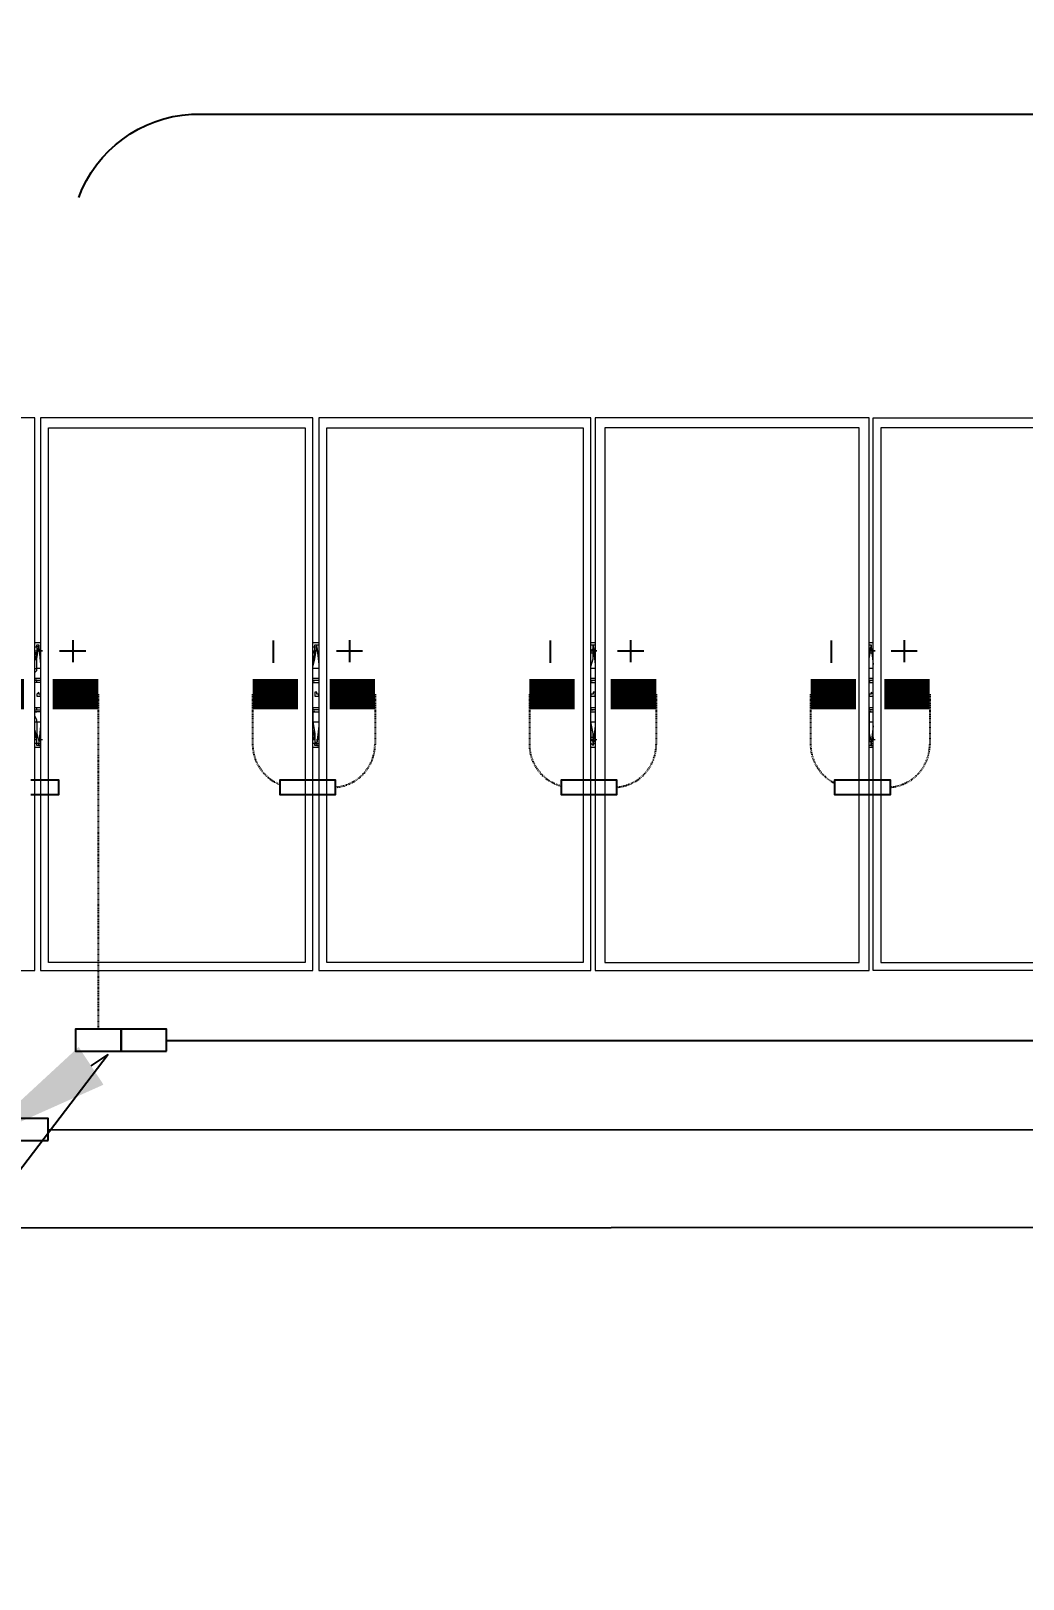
# Model space of a CAD drawing. Header units: feet. Extents: x -9903 to 12307, y -41 to 4121.
# Drawn here: x 9721.1 to 9883.8, y 1240.5 to 1494.2 of the extents above; entities that cross this region are included whole.
import ezdxf
from ezdxf import colors
from ezdxf.entities.mleader import LeaderData, LeaderLine
from ezdxf.lldxf.tags import DXFTag
from ezdxf.math import Vec2, Vec3

# ---------------------------------------------------------------- set-up
doc = ezdxf.new("R2010")
doc.units = ezdxf.units.FT
doc.header["$MEASUREMENT"] = 0
doc.linetypes.add('HIDDEN', pattern=[0.375, 0.25, -0.125])
for name, color, linetype in [('E-HARN-COMP', 8, 'Continuous'), ('E-TRNK-CABL-NEG', 6, 'HIDDEN'), ('E-TRUNK-CABLE-POS', 6, 'HIDDEN'), ('G-ANNO-TEXT', 1, 'Continuous'), ('Polarity-Text', 7, 'Continuous'), ('PV-DC-CABL-UG+', 5, 'DC+'), ('PV-DC-CABL-UG-', 10, 'DC-')]:
    doc.layers.add(name, color=color, linetype=linetype)
doc.styles.add('NEI-A', font='arial.ttf')
tags = doc.linetypes.add('DC+', pattern='A,0.176989,-0.049113,["DC+",NEI-A,S=0.1,R=0,X=0,Y=-0.05],-0.049113,-0.250887,0.176989', length=0.703091).pattern_tags.tags
tags[6] = DXFTag(74, 10)
tags = doc.linetypes.add('DC-', pattern='A,0.176989,-0.049113,["DC-",NEI-A,S=0.1,R=0,X=0,Y=-0.05],-0.049113,-0.250887,0.176989', length=0.703091).pattern_tags.tags
tags[6] = DXFTag(74, 10)

# ---------------------------------------------------------------- blocks, each defined once
blk = doc.blocks.new('A$Cc93f9aa1')
at = {"lineweight": 5}
for points in [[(6.4847, 0.4666), (6.2547, 0.4666), (6.2547, 0), (6.4847, 0)], [(6.7197, 0.4666), (6.4897, 0.4666), (6.4897, 0), (6.7197, 0)], [(6.4964, 0.4583), (6.7131, 0.4583), (6.7131, 0.0067), (6.4964, 0.0067)], [(6.7247, 0), (6.9547, 0), (6.9547, 0.4666), (6.7247, 0.4666)], [(6.7314, 0.4583), (6.9481, 0.4583), (6.9481, 0.0067), (6.7314, 0.0067)], [(6.9581, 0), (7.1897, 0), (7.1897, 0.4666), (6.9581, 0.4666)], [(7.1814, 0.0067), (7.1814, 0.4583), (6.9664, 0.4583), (6.9664, 0.0067)], [(7.423, 0.4666), (7.423, 0), (7.193, 0), (7.193, 0.4666)], [(7.4164, 0.4583), (7.1997, 0.4583), (7.1997, 0.0067), (7.4164, 0.0067)], [(6.4881, 0.235), (6.4864, 0.2333), (6.4864, 0.2317), (6.4897, 0.2317), (6.4897, 0.2333), (6.4881, 0.2333)], [(6.7231, 0.235), (6.7214, 0.235), (6.7214, 0.2317), (6.7247, 0.2317), (6.7247, 0.2333), (6.7231, 0.2333)], [(6.9564, 0.235), (6.9564, 0.2333), (6.9547, 0.2333), (6.9547, 0.2317), (6.9564, 0.2317), (6.9581, 0.2317), (6.9581, 0.2333), (6.9581, 0.235)], [(7.1914, 0.235), (7.1914, 0.2333), (7.1897, 0.2333), (7.1897, 0.2317), (7.1914, 0.2317), (7.193, 0.2317), (7.193, 0.2333)]]:
    blk.add_lwpolyline(points, close=True, dxfattribs=at)
for points in [[(6.4897, 0.2767), (6.4847, 0.2767)], [(6.4881, 0.2733), (6.4881, 0.275), (6.4881, 0.2733)], [(6.7247, 0.2767), (6.7197, 0.2767)], [(6.7197, 0.2683), (6.7214, 0.27), (6.7214, 0.2733), (6.7231, 0.2733), (6.7231, 0.275), (6.7247, 0.275)], [(6.7231, 0.27), (6.7231, 0.2733), (6.7231, 0.275)], [(6.9581, 0.2767), (6.9547, 0.2767)], [(6.9564, 0.255), (6.9547, 0.255), (6.9547, 0.2567), (6.9564, 0.2633), (6.9564, 0.2733), (6.9564, 0.275), (6.9564, 0.2733), (6.9564, 0.2717), (6.9547, 0.27), (6.9547, 0.2683)], [(6.9564, 0.275), (6.9581, 0.275)], [(7.193, 0.2767), (7.1897, 0.2767)], [(7.1914, 0.27), (7.1914, 0.2733), (7.1914, 0.275), (7.1914, 0.2733), (7.1897, 0.2717), (7.1897, 0.2683)], [(6.4847, 0.255), (6.4864, 0.255), (6.4864, 0.2633), (6.4881, 0.2733)], [(6.4881, 0.27), (6.4881, 0.2733), (6.4864, 0.2733), (6.4864, 0.27), (6.4864, 0.2683)], [(6.7214, 0.255), (6.7197, 0.255), (6.7197, 0.2567), (6.7214, 0.2633), (6.7231, 0.2733)], [(6.9581, 0.27), (6.9581, 0.2733)], [(7.1914, 0.255), (7.1897, 0.255), (7.1897, 0.2633), (7.1914, 0.2733)], [(6.4897, 0.2467), (6.4864, 0.2467), (6.4847, 0.2467), (6.4847, 0.2517), (6.4864, 0.2533), (6.4864, 0.255)], [(6.7214, 0.2467), (6.7197, 0.2467), (6.7197, 0.255)], [(6.9564, 0.2467), (6.9547, 0.2467), (6.9547, 0.255)], [(7.1914, 0.2467), (7.1897, 0.2467), (7.1897, 0.255)], [(6.4847, 0.2467), (6.4864, 0.2467)], [(6.4897, 0.245), (6.4864, 0.245), (6.4847, 0.245)], [(6.4897, 0.2433), (6.4864, 0.2433), (6.4847, 0.2433)], [(6.4864, 0.2433), (6.4864, 0.245)], [(6.7247, 0.2467), (6.7197, 0.2467)], [(6.7247, 0.245), (6.7197, 0.245), (6.7214, 0.245)], [(6.7197, 0.245), (6.7197, 0.2433), (6.7247, 0.2433)], [(6.9581, 0.2467), (6.9547, 0.2467)], [(6.9581, 0.245), (6.9547, 0.245), (6.9564, 0.245)], [(6.9547, 0.245), (6.9547, 0.2433), (6.9581, 0.2433)], [(7.193, 0.2467), (7.1897, 0.2467)], [(7.193, 0.245), (7.1897, 0.245), (7.1914, 0.245)], [(7.1897, 0.245), (7.1897, 0.2433), (7.193, 0.2433)], [(6.4897, 0.2217), (6.4864, 0.2217), (6.4847, 0.2217)], [(6.4847, 0.22), (6.4864, 0.22), (6.4897, 0.22)], [(6.4864, 0.21), (6.4864, 0.2117), (6.4847, 0.215), (6.4847, 0.2183), (6.4864, 0.2183), (6.4847, 0.2183)], [(6.4847, 0.21), (6.4864, 0.21), (6.4864, 0.2), (6.4881, 0.1933), (6.4881, 0.1917), (6.4897, 0.1917)], [(6.4864, 0.22), (6.4864, 0.2217)], [(6.4897, 0.2183), (6.4864, 0.2183)], [(6.7247, 0.2217), (6.7197, 0.2217), (6.7197, 0.22)], [(6.7247, 0.22), (6.7197, 0.22), (6.7214, 0.22)], [(6.7214, 0.2183), (6.7197, 0.2183), (6.7197, 0.21), (6.7214, 0.2), (6.7214, 0.1933), (6.7231, 0.1917), (6.7247, 0.1917)], [(6.7197, 0.2183), (6.7247, 0.2183)], [(6.9581, 0.2217), (6.9547, 0.2217), (6.9547, 0.22)], [(6.9581, 0.22), (6.9547, 0.22), (6.9564, 0.22)], [(6.9547, 0.1967), (6.9547, 0.195), (6.9564, 0.1933), (6.9564, 0.19), (6.9564, 0.1917), (6.9564, 0.2), (6.9547, 0.21), (6.9547, 0.2183), (6.9564, 0.2183)], [(6.9547, 0.2183), (6.9581, 0.2183)], [(7.193, 0.2217), (7.1897, 0.2217), (7.1897, 0.22)], [(7.193, 0.22), (7.1897, 0.22), (7.1914, 0.22)], [(7.1914, 0.2183), (7.1897, 0.2183), (7.1897, 0.21), (7.1897, 0.2), (7.1914, 0.1933), (7.1914, 0.1917), (7.193, 0.1917)], [(7.1897, 0.2183), (7.193, 0.2183)], [(6.4881, 0.19), (6.4881, 0.1917), (6.4864, 0.1917), (6.4864, 0.195), (6.4864, 0.1967)], [(6.7197, 0.1967), (6.7214, 0.195), (6.7214, 0.1917), (6.7231, 0.1917), (6.7231, 0.19), (6.7247, 0.19)], [(7.1897, 0.1967), (7.1897, 0.1933), (7.1914, 0.1933), (7.1914, 0.19), (7.1914, 0.1917), (7.1914, 0.195)], [(6.4897, 0.1883), (6.4847, 0.1883)], [(6.4881, 0.195), (6.4881, 0.1917), (6.4881, 0.19), (6.4897, 0.19)], [(6.7247, 0.1883), (6.7197, 0.1883)], [(6.7231, 0.195), (6.7231, 0.1917), (6.7231, 0.19)], [(6.9581, 0.1883), (6.9547, 0.1883)], [(6.9564, 0.1917), (6.9581, 0.1917), (6.9581, 0.195)], [(7.193, 0.1883), (7.1897, 0.1883)], [(7.1914, 0.19), (7.193, 0.19)]]:
    blk.add_lwpolyline(points, dxfattribs=at)
at = {"color": 8, "lineweight": 5, "true_color": 0x808080}
for points in [[(6.4897, 0.2767), (6.4847, 0.2767)], [(6.4847, 0.2733), (6.4864, 0.2733), (6.4864, 0.275), (6.4881, 0.275)], [(6.7247, 0.2767), (6.7197, 0.2767)], [(6.7197, 0.2733), (6.7214, 0.2733), (6.7214, 0.275), (6.7231, 0.275)], [(6.9581, 0.2767), (6.9547, 0.2767)], [(6.9547, 0.2733), (6.9547, 0.275), (6.9564, 0.275)], [(7.193, 0.2767), (7.1897, 0.2767)], [(7.1897, 0.2733), (7.1897, 0.275), (7.1914, 0.275)], [(6.4847, 0.27), (6.4864, 0.27), (6.4864, 0.2683), (6.4847, 0.2617)], [(6.4847, 0.2667), (6.4864, 0.2683), (6.4847, 0.2683)], [(6.4881, 0.2733), (6.4881, 0.2733)], [(6.4881, 0.2733), (6.4897, 0.2583)], [(6.4897, 0.2683), (6.4897, 0.27)], [(6.7197, 0.27), (6.7214, 0.27), (6.7214, 0.2683), (6.7197, 0.2617)], [(6.7197, 0.2667), (6.7197, 0.2683), (6.7214, 0.2683)], [(6.7231, 0.2733), (6.7231, 0.2733)], [(6.7231, 0.2733), (6.7247, 0.2583)], [(6.7247, 0.2683), (6.7231, 0.27), (6.7247, 0.27)], [(6.7247, 0.2717), (6.7247, 0.2717)], [(6.9547, 0.2617), (6.9547, 0.27), (6.9564, 0.27)], [(6.9547, 0.2667), (6.9547, 0.2683), (6.9564, 0.2683)], [(6.9564, 0.2733), (6.9581, 0.2583)], [(6.9581, 0.2733), (6.9581, 0.2733)], [(6.9581, 0.2683), (6.9581, 0.27)], [(7.1897, 0.2617), (7.1897, 0.27), (7.1914, 0.27)], [(7.1897, 0.2667), (7.1897, 0.2683), (7.1914, 0.2683)], [(7.1914, 0.2733), (7.1914, 0.2733)], [(7.1914, 0.2733), (7.193, 0.2583)], [(7.193, 0.2683), (7.193, 0.27)], [(6.4897, 0.255), (6.4864, 0.255)], [(6.7247, 0.255), (6.7197, 0.255)], [(6.9581, 0.255), (6.9547, 0.255)], [(7.193, 0.255), (7.1897, 0.255)], [(6.4864, 0.21), (6.4897, 0.21)], [(6.7197, 0.21), (6.7247, 0.21)], [(6.9547, 0.21), (6.9581, 0.21)], [(7.1897, 0.21), (7.193, 0.21)], [(6.4847, 0.195), (6.4864, 0.195), (6.4864, 0.1967), (6.4847, 0.2033)], [(6.4847, 0.1967), (6.4864, 0.1967), (6.4847, 0.1983)], [(6.4897, 0.2067), (6.4881, 0.1917)], [(6.4897, 0.1967), (6.4897, 0.195), (6.4914, 0.195)], [(6.7197, 0.195), (6.7214, 0.195), (6.7214, 0.1967), (6.7197, 0.2033)], [(6.7214, 0.1967), (6.7197, 0.1967), (6.7197, 0.1983)], [(6.7247, 0.2067), (6.7231, 0.1917)], [(6.7247, 0.195), (6.7231, 0.195), (6.7247, 0.1967)], [(6.9547, 0.2033), (6.9547, 0.195), (6.9564, 0.195)], [(6.9564, 0.1967), (6.9547, 0.1967), (6.9547, 0.1983)], [(6.9581, 0.2067), (6.9564, 0.1917)], [(6.9581, 0.1967), (6.9581, 0.195), (6.9597, 0.195)], [(7.1897, 0.2033), (7.1897, 0.195), (7.1914, 0.195)], [(7.1897, 0.1967), (7.1897, 0.1983)], [(7.193, 0.2067), (7.1914, 0.1917)], [(7.193, 0.1967), (7.193, 0.195), (7.1947, 0.195)], [(6.4881, 0.19), (6.4864, 0.19), (6.4864, 0.1917), (6.4847, 0.1917)], [(6.4897, 0.1883), (6.4847, 0.1883)], [(6.4881, 0.1917), (6.4881, 0.1917)], [(6.7231, 0.19), (6.7214, 0.19), (6.7214, 0.1917), (6.7197, 0.1917)], [(6.7247, 0.1883), (6.7197, 0.1883)], [(6.7231, 0.195), (6.7231, 0.195)], [(6.7231, 0.1917), (6.7231, 0.1917)], [(6.9564, 0.19), (6.9547, 0.1917)], [(6.9581, 0.1883), (6.9547, 0.1883)], [(6.9581, 0.1917), (6.9581, 0.1917)], [(7.1914, 0.19), (7.1897, 0.19), (7.1897, 0.1917)], [(7.193, 0.1883), (7.1897, 0.1883)], [(7.1914, 0.1917), (7.1914, 0.1917)]]:
    blk.add_lwpolyline(points, dxfattribs=at)
for points in [[(6.4914, 0.27), (6.4897, 0.27)], [(6.9597, 0.27), (6.9581, 0.27)], [(7.1947, 0.27), (7.193, 0.27)]]:
    blk.add_lwpolyline(points, close=True, dxfattribs=at)

msp = doc.modelspace()

# ---------------------------------------------------------------- linework, layer by layer
at = {"layer": 'E-HARN-COMP', "const_width": 5}
for points in [[(9712.54, 1385.47), (9719.99, 1385.47)], [(9724.73, 1385.47), (9732.18, 1385.47)], [(9757.48, 1385.47), (9764.94, 1385.47)], [(9770.1, 1385.47), (9777.56, 1385.47)], [(9802.86, 1385.47), (9810.31, 1385.47)], [(9816.2, 1385.47), (9823.66, 1385.47)], [(9848.96, 1385.47), (9856.42, 1385.47)], [(9861.06, 1385.47), (9868.51, 1385.47)]]:
    msp.add_lwpolyline(points, dxfattribs=at)
at = {"layer": 'E-HARN-COMP'}
for points in [[(9721.14, 1369.06), (9725.71, 1369.06), (9725.71, 1371.38), (9721.14, 1371.38)], [(9766.52, 1371.38), (9761.96, 1371.38), (9761.96, 1369.06), (9766.52, 1369.06)], [(9766.52, 1369.06), (9771.08, 1369.06), (9771.08, 1371.38), (9766.52, 1371.38)], [(9812.62, 1371.38), (9808.06, 1371.38), (9808.06, 1369.06), (9812.62, 1369.06)], [(9812.62, 1369.06), (9817.18, 1369.06), (9817.18, 1371.38), (9812.62, 1371.38)], [(9857.47, 1371.38), (9852.91, 1371.38), (9852.91, 1369.06), (9857.47, 1369.06)], [(9857.47, 1369.06), (9862.04, 1369.06), (9862.04, 1371.38), (9857.47, 1371.38)]]:
    msp.add_lwpolyline(points, dxfattribs=at)
for points in [[(9735.91, 1326.97), (9735.91, 1330.58), (9728.45, 1330.58), (9728.45, 1326.97)], [(9743.36, 1326.97), (9743.36, 1330.58), (9735.91, 1330.58), (9735.91, 1326.97)]]:
    msp.add_lwpolyline(points, close=True, dxfattribs=at)
at = {"layer": 'E-TRNK-CABL-NEG', "ltscale": 0.1}
for points in [[(9757.48, 1385.47), (9757.48, 1377.23, 0.30904), (9761.96, 1370.69, 0.30904)], [(9802.86, 1385.47), (9802.86, 1377.23, 0.338726), (9808.05, 1370.45, 0.338726)], [(9848.96, 1385.47), (9848.96, 1377.23, 0.286977), (9852.91, 1370.91, 0.286977)]]:
    msp.add_lwpolyline(points, format="xyb", dxfattribs=at)
at = {"layer": 'E-TRUNK-CABLE-POS', "ltscale": 0.1}
msp.add_lwpolyline([(9732.18, 1385.47), (9732.18, 1330.58)], dxfattribs=at)
for points in [[(9777.56, 1385.47), (9777.56, 1377.23, -0.391396), (9771.08, 1370.23, -0.391396)], [(9823.66, 1385.47), (9823.66, 1377.23, -0.391396), (9817.18, 1370.23, -0.391396)], [(9868.51, 1385.47), (9868.51, 1377.23, -0.391396), (9862.04, 1370.23, -0.391396)]]:
    msp.add_lwpolyline(points, format="xyb", dxfattribs=at)
at = {"layer": 'G-ANNO-TEXT', "flags": 128}
msp.add_lwpolyline([(9728.97, 1466.87, -0.298343), (9747.48, 1480.52), (10366.31, 1480.52, 0.298343), (10384.81, 1494.17, 0.298343), (10403.32, 1480.52), (11019.02, 1480.52)], format="xyb", dxfattribs=at)
at = {"layer": 'Polarity-Text'}
for p, q in [((9727.99, 1394.32), (9727.99, 1390.7)), ((9760.88, 1394.25), (9760.88, 1390.63)), ((9773.36, 1394.32), (9773.36, 1390.7)), ((9806.26, 1394.25), (9806.26, 1390.63)), ((9819.46, 1394.32), (9819.46, 1390.7)), ((9852.36, 1394.25), (9852.36, 1390.63)), ((9864.32, 1394.32), (9864.32, 1390.7)), ((9730.12, 1392.51), (9725.85, 1392.51)), ((9775.5, 1392.51), (9771.23, 1392.51)), ((9821.6, 1392.51), (9817.33, 1392.51)), ((9866.46, 1392.51), (9862.18, 1392.51))]:
    msp.add_line(p, q, dxfattribs=at)
at = {"layer": 'PV-DC-CABL-UG+', "ltscale": 0.6}
msp.add_lwpolyline([(9723.96, 1314.15), (10367.41, 1314.1)], dxfattribs=at)
at = {"layer": 'PV-DC-CABL-UG-', "ltscale": 0.6}
for points in [[(9743.36, 1328.74), (10350.55, 1328.74), (10350.55, 1301.12)], [(8487.79, 1297.82), (10347.6, 1298.18)]]:
    msp.add_lwpolyline(points, dxfattribs=at)

# ---------------------------------------------------------------- block references
at = {"xscale": 194.04614304, "yscale": 194.04614304, "zscale": 194.04614304}
msp.add_blockref('A$Cc93f9aa1', (8463.43, 1340.2), dxfattribs=at)

# ---------------------------------------------------------------- next in the draw order: leaders
at = {"layer": 'G-ANNO-TEXT'}
ml = msp.add_multileader_mtext('Standard', dxfattribs=at)
ml.set_content('(TYP.) BLA HARNESS CONNECTORS', color=256, style='NEI-A')
ml.set_leader_properties()
ml.build(insert=Vec2(0, 0))
ml.multileader.update_dxf_attribs({"dogleg_length": 0.36, "arrow_head_size": 22.51})
ctx = ml.context
ctx.base_point, ctx.char_height, ctx.arrow_head_size, ctx.landing_gap_size, ctx.plane_origin = Vec3(9573.78, 1083.5), 20, 22.51, 23.05, Vec3(16599.09, -4669.06)
ctx.text_align_type = 2
notes = []
notes.append((ctx, [(1, (1, 1, 0), (10153.4, 1083.5), (-1, 0), 46.1, [(0, [(10350.55, 1295.23), (10370.36, 1311.15)], 0, [])])]))
ctx.mtext.insert, ctx.mtext.width, ctx.mtext.alignment, ctx.mtext.flow_direction = Vec3(10084.25, 1096.44), 489.3132, 3, 5
ctx.mtext.has_bg_fill, ctx.mtext.bg_color, ctx.mtext.bg_scale_factor, ctx.mtext.bg_transparency, ctx.mtext.use_window_bg_color = 1, -1073741824, 1.5, 0, 1
for ctx, leaders in notes:
    for number, flags, end, landing, length, lines in leaders:
        leader = LeaderData()
        leader.index, (leader.has_last_leader_line, leader.has_dogleg_vector, leader.attachment_direction) = number, flags
        leader.last_leader_point, leader.dogleg_vector, leader.dogleg_length = Vec3(end), Vec3(landing), length
        for number, points, colour, breaks in lines:
            line = LeaderLine()
            line.index, line.vertices, line.color, line.breaks = number, Vec3.list(points), colors.encode_raw_color(colour), breaks
            leader.lines.append(line)
        ctx.leaders.append(leader)

# ---------------------------------------------------------------- next in the draw order: linework, layer by layer
at = {"layer": 'E-HARN-COMP'}
msp.add_lwpolyline([(9723.96, 1312.34), (9723.96, 1315.95), (9716.5, 1315.95), (9716.5, 1312.34)], close=True, dxfattribs=at)

# ---------------------------------------------------------------- next in the draw order: leaders
at = {"layer": 'G-ANNO-TEXT'}
ml = msp.add_multileader_mtext('Standard', dxfattribs=at)
ml.set_content('(TYP.) BLA HARNESS CONNECTORS', color=256, style='NEI-A')
ml.set_leader_properties()
ml.build(insert=Vec2(0, 0))
ml.multileader.update_dxf_attribs({"dogleg_length": 0.36, "arrow_head_size": 22.51})
ctx = ml.context
ctx.base_point, ctx.char_height, ctx.arrow_head_size, ctx.landing_gap_size, ctx.plane_origin = Vec3(9104.82, 1261.8, -22.9), 20, 22.51, 23.05, Vec3(16117.81, -4565.34, -22.9)
ctx.text_align_type = 2
notes = []
notes.append((ctx, [(1, (1, 1, 0), (9684.44, 1261.8, -22.9), (-1, 0), 46.1, [(0, [(9712.21, 1312.17, -22.9), (9733.78, 1326.4, -22.9)], 0, [])])]))
ctx.mtext.insert, ctx.mtext.width, ctx.mtext.alignment, ctx.mtext.flow_direction = Vec3(9615.29, 1274.74, -22.9), 489.3132, 3, 5
ctx.mtext.has_bg_fill, ctx.mtext.bg_color, ctx.mtext.bg_scale_factor, ctx.mtext.bg_transparency, ctx.mtext.use_window_bg_color = 1, -1073741824, 1.5, 0, 1
for ctx, leaders in notes:
    for number, flags, end, landing, length, lines in leaders:
        leader = LeaderData()
        leader.index, (leader.has_last_leader_line, leader.has_dogleg_vector, leader.attachment_direction) = number, flags
        leader.last_leader_point, leader.dogleg_vector, leader.dogleg_length = Vec3(end), Vec3(landing), length
        for number, points, colour, breaks in lines:
            line = LeaderLine()
            line.index, line.vertices, line.color, line.breaks = number, Vec3.list(points), colors.encode_raw_color(colour), breaks
            leader.lines.append(line)
        ctx.leaders.append(leader)

doc.saveas('drawing.dxf')
